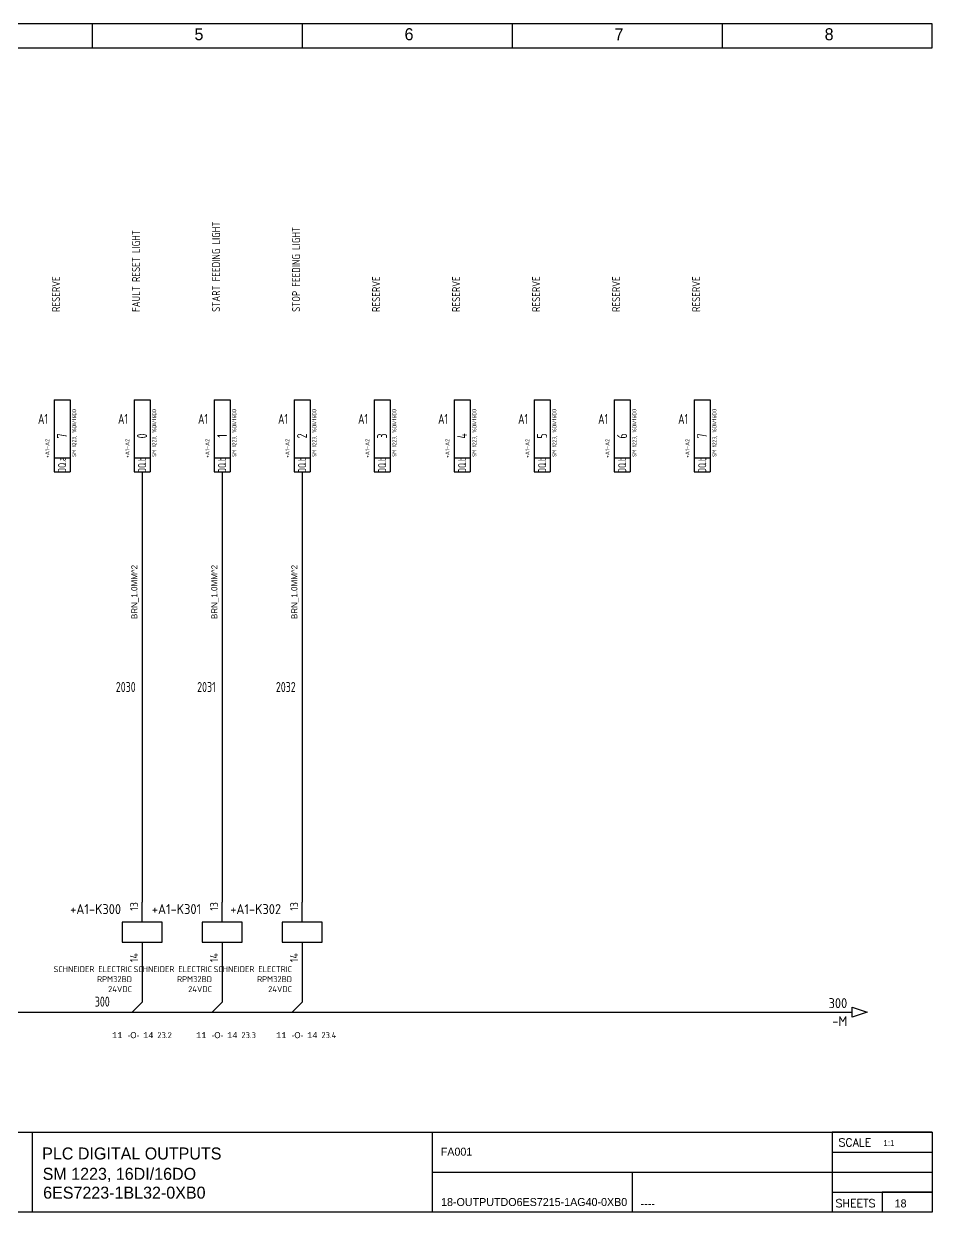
# Model space of a CAD drawing. Header units: millimetres. Extents: x 0 to 420, y 0 to 297.
# Drawn here: x 192.9 to 420, y 0 to 297 of the extents above; entities that cross this region are included whole.
import ezdxf
from ezdxf.enums import TextEntityAlignment as Align

# ---------------------------------------------------------------- set-up
doc = ezdxf.new("R2010")
doc.units = ezdxf.units.MM
doc.header["$LTSCALE"] = 6
for name, color, linetype in [('025', 1, 'Continuous'), ('05', 6, 'Continuous'), ('BLU_1.0mm^2', 5, 'Continuous'), ('BRN_1.0mm^2', 14, 'Continuous'), ('DESC', 1, 'Continuous'), ('DESCCHILD', 212, 'Continuous'), ('LOC', 8, 'Continuous'), ('MISC', 2, 'Continuous'), ('SYMS', 7, 'Continuous'), ('TAGS', 51, 'Continuous'), ('TERMS', 4, 'Continuous'), ('WIRENO', 70, 'Continuous'), ('WIREREF', 61, 'Continuous'), ('XREF', 7, 'Continuous')]:
    doc.layers.add(name, color=color, linetype=linetype)
doc.styles.add('WD', font='romans.shx')
doc.styles.add('WD_IEC', font='ISOCP2.shx', dxfattribs={"width": 0.9, "height": 4})

# ---------------------------------------------------------------- blocks, each defined once
blk = doc.blocks.new('IEC_tblock_a3_floriambra')
at = {"layer": '05'}
for p, q in [((-840, 0), (-840, 20)), ((-840, 0), (-840, 20)), ((-840, 20), (-420, 20)), ((-835, 20), (-835, 0)), ((-815, 20), (-815, 0)), ((-795, 20), (-795, 0)), ((-775, 20), (-775, 0)), ((-750, 20), (-750, 0)), ((-715, 20), (-715, 0)), ((-680, 20), (-680, 0)), ((-645, 20), (-645, 0)), ((-545, 20), (-545, 0)), ((-420, 20), (-445, 20)), ((-445, 20), (-445, 0)), ((-445, 20), (-445, 15)), ((-420, 20), (-420, 0)), ((-840, 16), (-775, 16)), ((-775, 16), (-680, 16)), ((-445, 15), (-420, 15)), ((-840, 12), (-775, 12)), ((-545, 10), (-445, 10)), ((-495, 10), (-495, 0)), ((-445, 10), (-420, 10)), ((-840, 8), (-775, 8)), ((-775, 8), (-680, 8)), ((-840, 4), (-775, 4)), ((-445, 5), (-420, 5)), ((-420, 5), (-432.5, 5)), ((-432.5, 5), (-432.5, 0)), ((-420, 0), (-840, 0))]:
    blk.add_line(p, q, dxfattribs=at)
at = {"flags": 4}
for tag, p, height in [('SCALA', (-432.21, 16.54), 1.5), ('DESCRIPT_PROYECT', (-642.46, 13.18), 3), ('CODIGO_PROYECT', (-542.84, 14.13), 2), ('FECHA_CREA', (-747.6, 10.56), 2), ('AUTHOR', (-713.38, 10.89), 2), ('INSTALACION', (-441.74, 11.01), 2), ('DESCRIPCION_1', (-642.34, 8.1), 3), ('DESCRIPCION_2', (-642.22, 3.39), 3), ('LOCALIZACION', (-441.61, 6.6), 2), ('FECHA_EDIT', (-747.73, 3.45), 2), ('REVISADO', (-713.31, 2.96), 2), ('ARCHIVO', (-542.76, 1.55), 2), ('COMENTARIO', (-492.87, 1.14), 2), ('PAG', (-429.4, 1.2), 2)]:
    blk.add_attdef(tag, p, '', height=height, dxfattribs=at)
at = {"layer": '025', "style": 'WD'}
for s, p in [('No:', (-837.31, 17.19)), ('Revision', (-825.33, 17.07)), ('Date', (-805.08, 17.05)), ('By', (-785.09, 17.06)), ('NAME', (-698.14, 16.82)), ('SCALE', (-439.33, 16.45)), ('A', (-837.31, 13.19)), ('B', (-837.31, 9.19)), ('C', (-837.31, 5.19)), ('D', (-837.31, 1.19))]:
    blk.add_text(s, height=2, dxfattribs=at).set_placement(p, align=Align.CENTER)
for s, p in [('DATE', (-737.24, 16.98)), ('Edit', (-765.46, 10.72)), ('Chec.', (-765.74, 3.12)), ('SHEETS', (-444.15, 1.23))]:
    blk.add_text(s, height=2, dxfattribs=at).set_placement(p)
blk = doc.blocks.new('PLCIOO3V')
for p, q in [((-2, 18), (-2, 0)), ((-2, 18), (2, 18)), ((2, 18), (2, 0)), ((-2, 3.5), (2, 3.5)), ((-2, 0), (2, 0))]:
    blk.add_line(p, q)
at = {"style": 'WD_IEC', "width": 0.9}
blk.add_attdef('TERMDESC01L', text='', height=2, rotation=90, dxfattribs=at).set_placement((2.25, 42.5), align=Align.TOP_RIGHT)
at = {"style": 'WD_IEC'}
for tag, height, width, p in [('MFG', 2.5, 0.8, (-7, 32.5)), ('DESC', 2.5, 0.8, (-4, 32.5)), ('DESCA01', 2.5, 0.9, (-0.5, 32.5)), ('DESCB01', 2.5, 0.9, (2.5, 32.5)), ('DESCD01', 2.5, 0.9, (5.53, 32.5)), ('DESCE01', 2.5, 0.9, (8.53, 32.5)), ('CAT', 2.5, 0.9, (-7, 25.5)), ('DESCC01', 1, 0.9, (3.54, 15.8))]:
    blk.add_attdef(tag, text='', height=height, rotation=90, dxfattribs=dict(at, width=width)).set_placement(p, align=Align.RIGHT)
at = {"style": 'WD_IEC', "width": 0.8}
for tag, p in [('INST', (-3.5, 15.5)), ('LOC', (-3.5, 12))]:
    blk.add_attdef(tag, text='', height=2.5, dxfattribs=at).set_placement(p, align=Align.RIGHT)
at = {"style": 'WD_IEC', "width": 0.9}
blk.add_attdef('LINE1', text='', height=2.5, rotation=90, dxfattribs=at).set_placement((-16, 10), align=Align.CENTER)
blk.add_attdef('LINE2', text='', height=2.5, rotation=90, dxfattribs=at).set_placement((-16, 10), align=Align.TOP_CENTER)
at = {"style": 'WD_IEC', "width": 0.8}
for tag, height, p in [('TAGA01', 2.5, (0, 9)), ('TERM01L', 2, (0, 1.75))]:
    blk.add_attdef(tag, text='', height=height, rotation=90, dxfattribs=at).set_placement(p, align=Align.MIDDLE)
at = {"style": 'WD_IEC'}
blk.add_attdef('TAG1', text='', height=1, rotation=90, dxfattribs=at).set_placement((-3.18, 8.27), align=Align.RIGHT)
at = {"linetype": 'Continuous', "style": 'WD_IEC', "flags": 9}
for tag, p in [('ASSYCODE', (-2.39, 7.82)), ('FAMILY', (-2.39, 1.32))]:
    blk.add_attdef(tag, text='', height=0.16, rotation=90, dxfattribs=at).set_placement(p, align=Align.CENTER)
at = {"style": 'WD_IEC', "flags": 1}
blk.add_attdef('X8TERM01L', (0, 0), '', height=0.16, rotation=90, dxfattribs=at)
blk = doc.blocks.new('WD_WNH')
at = {"linetype": 'Continuous', "style": 'WD_IEC', "width": 0.8}
blk.add_attdef('WIRENO', text='', height=2.5, dxfattribs=at).set_placement((0, 0.75), align=Align.CENTER)
at = {"style": 'WD_IEC', "flags": 1}
for tag, p in [('W08USER', (0, 0.375)), ('W04USER', (0, 0.875)), ('W05USER', (0, 0.75)), ('W09USER', (0, 0.25)), ('W03USER', (0, 1)), ('W06USER', (0, 0.625)), ('W07USER', (0, 0.5)), ('W02USER', (0, 1.125)), ('W01USER', (0, 1.25)), ('W10USER', (0, 0.125))]:
    blk.add_attdef(tag, text='', height=0.08, dxfattribs=at).set_placement(p, align=Align.CENTER)
blk = doc.blocks.new('HA1S1')
blk.add_lwpolyline([(0, 1.25), (3.75, 0), (0, -1.25)], close=True)
at = {"style": 'WD_IEC'}
for tag, height, flags, p in [('WIRENO', 2.5, 8, (-1.25, 1)), ('SIGCODE', 1, 1, (5, 1.8))]:
    blk.add_attdef(tag, text='', height=height, dxfattribs=dict(at, flags=flags)).set_placement(p, align=Align.RIGHT)
at = {"style": 'WD_IEC', "flags": 1}
blk.add_attdef('X4TERM01', (0, 0), '', height=0.32, dxfattribs=at)
at = {"style": 'WD_IEC'}
blk.add_attdef('XREF', text='', height=2.5, dxfattribs=at).set_placement((5, 0), align=Align.MIDDLE_LEFT)
blk.add_attdef('DESC1', text='', height=2.5, dxfattribs=at).set_placement((-1.25, -1), align=Align.TOP_RIGHT)
blk = doc.blocks.new('HT0_412')
for p, q in [((0, 2.5), (-2.5, 0)), ((-2.5, 0), (2.5, 0))]:
    blk.add_line(p, q)
at = {"style": 'WD_IEC', "flags": 1}
for tag, p in [('X4TERM01', (-2.5, 0)), ('WDWSEQ', (-2.1, 1.03)), ('X2TERM01', (0, 2.5)), ('X1TERM01', (2.5, 0))]:
    blk.add_attdef(tag, p, '', height=0.4, dxfattribs=at)
blk = doc.blocks.new('VCR1')
for p, q in [((0, 2.5), (0, 7.5)), ((0, -2.5), (0, -7.5))]:
    blk.add_line(p, q)
blk.add_lwpolyline([(-5, 2.5), (-5, -2.5), (5, -2.5), (5, 2.5)], close=True)
at = {"style": 'WD_IEC'}
for tag, p in [('INST', (-5.25, 11.5)), ('LOC', (-5.25, 8)), ('TAG1', (-5.25, 4.5)), ('DESC1', (-5.25, -6.85)), ('DESC2', (-5.25, -10.35)), ('DESC3', (-5.25, -13.85))]:
    blk.add_attdef(tag, text='', height=2.5, dxfattribs=at).set_placement(p, align=Align.RIGHT)
blk.add_attdef('TERM01', text='', height=2, rotation=90, dxfattribs=at).set_placement((-1, 7.5), align=Align.RIGHT)
at = {"style": 'WD_IEC', "flags": 1}
for tag, p, height in [('X2TERM01', (0, 7.5), 0.32), ('X4LINK', (-5, 0), 0.32), ('X1LINK', (5, 0), 0.32), ('ASSYCODE', (1, -4), 1), ('FAMILY', (1, -5.5), 1), ('X8TERM02', (0, -7.5), 0.32), ('CATDESC', (1, -7), 1)]:
    blk.add_attdef(tag, p, '', height=height, dxfattribs=at)
at = {"style": 'WD_IEC', "flags": 9}
for tag, p in [('MFG', (-6, 1)), ('CAT', (-6, -1.5))]:
    blk.add_attdef(tag, text='', height=1.5, dxfattribs=at).set_placement(p, align=Align.RIGHT)
at = {"style": 'WD_IEC'}
blk.add_attdef('TERM02', (-1, -7.5), '', height=2, rotation=90, dxfattribs=at)
at = {"lineweight": 9, "style": 'WD_IEC'}
for tag, p in [('NO', (-5.5, -16.5)), ('NC', (-5.5, -20))]:
    blk.add_attdef(tag, text='', height=2.5, dxfattribs=at).set_placement(p, align=Align.TOP_RIGHT)
for tag, p in [('XREFNO', (-4, -16.5)), ('XREFNC', (-4, -20))]:
    blk.add_attdef(tag, text='', height=2.5, dxfattribs=at).set_placement(p, align=Align.TOP_LEFT)
blk = doc.blocks.new('WD_WNV')
at = {"linetype": 'Continuous', "style": 'WD_IEC', "width": 0.8}
blk.add_attdef('WIRENO', text='', height=2.5, dxfattribs=at).set_placement((-1.6, 0), align=Align.MIDDLE_RIGHT)
at = {"style": 'WD_IEC', "flags": 1}
for tag, p in [('W08USER', (-1, 0.375)), ('W04USER', (-1, 0.875)), ('W05USER', (-1, 0.75)), ('W09USER', (-1, 0.25)), ('W03USER', (-1, 1)), ('W06USER', (-1, 0.625)), ('W07USER', (-1, 0.5)), ('W02USER', (-1, 1.125)), ('W01USER', (-1, 1.25)), ('W10USER', (-1, 0.125))]:
    blk.add_attdef(tag, text='', height=0.08, dxfattribs=at).set_placement(p, align=Align.CENTER)

msp = doc.modelspace()

# ---------------------------------------------------------------- linework, layer by layer
at = {"layer": '05'}
for p, q in [((420, 297), (0, 297)), ((210, 297), (210, 291)), ((262.5, 297), (262.5, 291)), ((315, 297), (315, 291)), ((367.5, 297), (367.5, 291)), ((420, 291), (420, 297)), ((0, 291), (420, 291))]:
    msp.add_line(p, q, dxfattribs=at)
at = {"layer": 'BLU_1.0mm^2'}
for p, q in [((222.5, 62.5), (222.5, 52.5)), ((242.5, 62.5), (242.5, 52.5)), ((262.5, 62.5), (262.5, 52.5)), ((185, 50), (220, 50)), ((225, 50), (240, 50)), ((245, 50), (260, 50)), ((265, 50), (400, 50))]:
    msp.add_line(p, q, dxfattribs=at)
at = {"layer": 'BRN_1.0mm^2'}
for p, q in [((222.5, 185), (222.5, 77.5)), ((242.5, 185), (242.5, 77.5)), ((262.5, 185), (262.5, 77.5))]:
    msp.add_line(p, q, dxfattribs=at)

# ---------------------------------------------------------------- block references
ref = msp.add_blockref('IEC_tblock_a3_floriambra', (840, 0))
ref.add_attrib('FECHA_EDIT', '2026-03-07', (92.27, 3.45), dxfattribs={"height": 2})
ref.add_attrib('FECHA_CREA', '2026-03-07', (92.4, 10.56), dxfattribs={"height": 2})
ref.add_attrib('REVISADO', 'FLORIAMBRA', (126.69, 2.96), dxfattribs={"height": 2})
ref.add_attrib('AUTHOR', 'FLORIAMBRA', (126.62, 10.89), dxfattribs={"height": 2})
ref.add_attrib('DESCRIPCION_2', '6ES7223-1BL32-0XB0', (197.78, 3.39), dxfattribs={"height": 3})
ref.add_attrib('DESCRIPCION_1', 'SM 1223, 16DI/16DO', (197.66, 8.1), dxfattribs={"height": 3})
ref.add_attrib('DESCRIPT_PROYECT', 'PLC DIGITAL OUTPUTS', (197.54, 13.18), dxfattribs={"height": 3})
ref.add_attrib('CODIGO_PROYECT', 'FA001', (297.16, 14.13), dxfattribs={"height": 2})
ref.add_attrib('ARCHIVO', '18-OUTPUTDO6ES7215-1AG40-0XB0', (297.24, 1.55), dxfattribs={"height": 2})
ref.add_attrib('COMENTARIO', '----', (347.13, 1.14), dxfattribs={"height": 2})
ref.add_attrib('PAG', '18', (410.6, 1.2), dxfattribs={"height": 2})
ref.add_attrib('SCALA', '1:1', (407.79, 16.54), dxfattribs={"height": 1.5})
at = {"layer": 'BLU_1.0mm^2'}
for p in [(222.5, 50), (242.5, 50), (262.5, 50)]:
    msp.add_blockref('HT0_412', p, dxfattribs=at)
at = {"layer": 'SYMS'}
ref = msp.add_blockref('PLCIOO3V', (202.5, 185), dxfattribs=at)
ref.add_attrib('TERM01L', 'DQ.a', dxfattribs={"layer": 'TERMS', "height": 2, "rotation": 90, "style": 'WD_IEC', "width": 0.8}).set_placement((202.5, 186.75), align=Align.MIDDLE)
ref.add_attrib('DESCC01', 'SM 1223, 16DI/16DO', dxfattribs={"layer": 'DESC', "height": 1, "rotation": 90, "style": 'WD_IEC', "width": 0.9}).set_placement((206.04, 200.8), align=Align.RIGHT)
ref.add_attrib('LOC', 'A1', dxfattribs={"layer": 'LOC', "height": 2.5, "style": 'WD_IEC', "width": 0.8}).set_placement((199, 197), align=Align.RIGHT)
ref.add_attrib('TAGA01', '7', dxfattribs={"layer": 'TAGS', "height": 2.5, "rotation": 90, "style": 'WD_IEC', "width": 0.8}).set_placement((202.5, 194), align=Align.MIDDLE)
ref.add_attrib('TAG1', '+A1-A2', dxfattribs={"layer": 'TAGS', "height": 1, "rotation": 90, "style": 'WD_IEC'}).set_placement((199.32, 193.27), align=Align.RIGHT)
ref = msp.add_blockref('PLCIOO3V', (222.5, 185), dxfattribs=at)
ref.add_attrib('TERM01L', 'DQ.b', dxfattribs={"layer": 'TERMS', "height": 2, "rotation": 90, "style": 'WD_IEC', "width": 0.8}).set_placement((222.5, 186.75), align=Align.MIDDLE)
ref.add_attrib('DESCC01', 'SM 1223, 16DI/16DO', dxfattribs={"layer": 'DESC', "height": 1, "rotation": 90, "style": 'WD_IEC', "width": 0.9}).set_placement((226.04, 200.8), align=Align.RIGHT)
ref.add_attrib('LOC', 'A1', dxfattribs={"layer": 'LOC', "height": 2.5, "style": 'WD_IEC', "width": 0.8}).set_placement((219, 197), align=Align.RIGHT)
ref.add_attrib('TAGA01', '0', dxfattribs={"layer": 'TAGS', "height": 2.5, "rotation": 90, "style": 'WD_IEC', "width": 0.8}).set_placement((222.5, 194), align=Align.MIDDLE)
ref.add_attrib('TAG1', '+A1-A2', dxfattribs={"layer": 'TAGS', "height": 1, "rotation": 90, "style": 'WD_IEC'}).set_placement((219.32, 193.27), align=Align.RIGHT)
ref = msp.add_blockref('PLCIOO3V', (242.5, 185), dxfattribs=at)
ref.add_attrib('TERM01L', 'DQ.b', dxfattribs={"layer": 'TERMS', "height": 2, "rotation": 90, "style": 'WD_IEC', "width": 0.8}).set_placement((242.5, 186.75), align=Align.MIDDLE)
ref.add_attrib('DESCC01', 'SM 1223, 16DI/16DO', dxfattribs={"layer": 'DESC', "height": 1, "rotation": 90, "style": 'WD_IEC', "width": 0.9}).set_placement((246.04, 200.8), align=Align.RIGHT)
ref.add_attrib('LOC', 'A1', dxfattribs={"layer": 'LOC', "height": 2.5, "style": 'WD_IEC', "width": 0.8}).set_placement((239, 197), align=Align.RIGHT)
ref.add_attrib('TAGA01', '1', dxfattribs={"layer": 'TAGS', "height": 2.5, "rotation": 90, "style": 'WD_IEC', "width": 0.8}).set_placement((242.5, 194), align=Align.MIDDLE)
ref.add_attrib('TAG1', '+A1-A2', dxfattribs={"layer": 'TAGS', "height": 1, "rotation": 90, "style": 'WD_IEC'}).set_placement((239.32, 193.27), align=Align.RIGHT)
ref = msp.add_blockref('PLCIOO3V', (262.5, 185), dxfattribs=at)
ref.add_attrib('TERM01L', 'DQ.b', dxfattribs={"layer": 'TERMS', "height": 2, "rotation": 90, "style": 'WD_IEC', "width": 0.8}).set_placement((262.5, 186.75), align=Align.MIDDLE)
ref.add_attrib('DESCC01', 'SM 1223, 16DI/16DO', dxfattribs={"layer": 'DESC', "height": 1, "rotation": 90, "style": 'WD_IEC', "width": 0.9}).set_placement((266.04, 200.8), align=Align.RIGHT)
ref.add_attrib('LOC', 'A1', dxfattribs={"layer": 'LOC', "height": 2.5, "style": 'WD_IEC', "width": 0.8}).set_placement((259, 197), align=Align.RIGHT)
ref.add_attrib('TAGA01', '2', dxfattribs={"layer": 'TAGS', "height": 2.5, "rotation": 90, "style": 'WD_IEC', "width": 0.8}).set_placement((262.5, 194), align=Align.MIDDLE)
ref.add_attrib('TAG1', '+A1-A2', dxfattribs={"layer": 'TAGS', "height": 1, "rotation": 90, "style": 'WD_IEC'}).set_placement((259.32, 193.27), align=Align.RIGHT)
ref = msp.add_blockref('PLCIOO3V', (282.5, 185), dxfattribs=at)
ref.add_attrib('TERM01L', 'DQ.b', dxfattribs={"layer": 'TERMS', "height": 2, "rotation": 90, "style": 'WD_IEC', "width": 0.8}).set_placement((282.5, 186.75), align=Align.MIDDLE)
ref.add_attrib('DESCC01', 'SM 1223, 16DI/16DO', dxfattribs={"layer": 'DESC', "height": 1, "rotation": 90, "style": 'WD_IEC', "width": 0.9}).set_placement((286.04, 200.8), align=Align.RIGHT)
ref.add_attrib('LOC', 'A1', dxfattribs={"layer": 'LOC', "height": 2.5, "style": 'WD_IEC', "width": 0.8}).set_placement((279, 197), align=Align.RIGHT)
ref.add_attrib('TAGA01', '3', dxfattribs={"layer": 'TAGS', "height": 2.5, "rotation": 90, "style": 'WD_IEC', "width": 0.8}).set_placement((282.5, 194), align=Align.MIDDLE)
ref.add_attrib('TAG1', '+A1-A2', dxfattribs={"layer": 'TAGS', "height": 1, "rotation": 90, "style": 'WD_IEC'}).set_placement((279.32, 193.27), align=Align.RIGHT)
ref = msp.add_blockref('PLCIOO3V', (302.5, 185), dxfattribs=at)
ref.add_attrib('TERM01L', 'DQ.b', dxfattribs={"layer": 'TERMS', "height": 2, "rotation": 90, "style": 'WD_IEC', "width": 0.8}).set_placement((302.5, 186.75), align=Align.MIDDLE)
ref.add_attrib('DESCC01', 'SM 1223, 16DI/16DO', dxfattribs={"layer": 'DESC', "height": 1, "rotation": 90, "style": 'WD_IEC', "width": 0.9}).set_placement((306.04, 200.8), align=Align.RIGHT)
ref.add_attrib('LOC', 'A1', dxfattribs={"layer": 'LOC', "height": 2.5, "style": 'WD_IEC', "width": 0.8}).set_placement((299, 197), align=Align.RIGHT)
ref.add_attrib('TAGA01', '4', dxfattribs={"layer": 'TAGS', "height": 2.5, "rotation": 90, "style": 'WD_IEC', "width": 0.8}).set_placement((302.5, 194), align=Align.MIDDLE)
ref.add_attrib('TAG1', '+A1-A2', dxfattribs={"layer": 'TAGS', "height": 1, "rotation": 90, "style": 'WD_IEC'}).set_placement((299.32, 193.27), align=Align.RIGHT)
ref = msp.add_blockref('PLCIOO3V', (322.5, 185), dxfattribs=at)
ref.add_attrib('TERM01L', 'DQ.b', dxfattribs={"layer": 'TERMS', "height": 2, "rotation": 90, "style": 'WD_IEC', "width": 0.8}).set_placement((322.5, 186.75), align=Align.MIDDLE)
ref.add_attrib('DESCC01', 'SM 1223, 16DI/16DO', dxfattribs={"layer": 'DESC', "height": 1, "rotation": 90, "style": 'WD_IEC', "width": 0.9}).set_placement((326.04, 200.8), align=Align.RIGHT)
ref.add_attrib('LOC', 'A1', dxfattribs={"layer": 'LOC', "height": 2.5, "style": 'WD_IEC', "width": 0.8}).set_placement((319, 197), align=Align.RIGHT)
ref.add_attrib('TAGA01', '5', dxfattribs={"layer": 'TAGS', "height": 2.5, "rotation": 90, "style": 'WD_IEC', "width": 0.8}).set_placement((322.5, 194), align=Align.MIDDLE)
ref.add_attrib('TAG1', '+A1-A2', dxfattribs={"layer": 'TAGS', "height": 1, "rotation": 90, "style": 'WD_IEC'}).set_placement((319.32, 193.27), align=Align.RIGHT)
ref = msp.add_blockref('PLCIOO3V', (342.5, 185), dxfattribs=at)
ref.add_attrib('TERM01L', 'DQ.b', dxfattribs={"layer": 'TERMS', "height": 2, "rotation": 90, "style": 'WD_IEC', "width": 0.8}).set_placement((342.5, 186.75), align=Align.MIDDLE)
ref.add_attrib('DESCC01', 'SM 1223, 16DI/16DO', dxfattribs={"layer": 'DESC', "height": 1, "rotation": 90, "style": 'WD_IEC', "width": 0.9}).set_placement((346.04, 200.8), align=Align.RIGHT)
ref.add_attrib('LOC', 'A1', dxfattribs={"layer": 'LOC', "height": 2.5, "style": 'WD_IEC', "width": 0.8}).set_placement((339, 197), align=Align.RIGHT)
ref.add_attrib('TAGA01', '6', dxfattribs={"layer": 'TAGS', "height": 2.5, "rotation": 90, "style": 'WD_IEC', "width": 0.8}).set_placement((342.5, 194), align=Align.MIDDLE)
ref.add_attrib('TAG1', '+A1-A2', dxfattribs={"layer": 'TAGS', "height": 1, "rotation": 90, "style": 'WD_IEC'}).set_placement((339.32, 193.27), align=Align.RIGHT)
ref = msp.add_blockref('PLCIOO3V', (362.5, 185), dxfattribs=at)
ref.add_attrib('TERM01L', 'DQ.b', dxfattribs={"layer": 'TERMS', "height": 2, "rotation": 90, "style": 'WD_IEC', "width": 0.8}).set_placement((362.5, 186.75), align=Align.MIDDLE)
ref.add_attrib('DESCC01', 'SM 1223, 16DI/16DO', dxfattribs={"layer": 'DESC', "height": 1, "rotation": 90, "style": 'WD_IEC', "width": 0.9}).set_placement((366.04, 200.8), align=Align.RIGHT)
ref.add_attrib('LOC', 'A1', dxfattribs={"layer": 'LOC', "height": 2.5, "style": 'WD_IEC', "width": 0.8}).set_placement((359, 197), align=Align.RIGHT)
ref.add_attrib('TAGA01', '7', dxfattribs={"layer": 'TAGS', "height": 2.5, "rotation": 90, "style": 'WD_IEC', "width": 0.8}).set_placement((362.5, 194), align=Align.MIDDLE)
ref.add_attrib('TAG1', '+A1-A2', dxfattribs={"layer": 'TAGS', "height": 1, "rotation": 90, "style": 'WD_IEC'}).set_placement((359.32, 193.27), align=Align.RIGHT)
ref = msp.add_blockref('VCR1', (222.5, 70), dxfattribs=at)
ref.add_attrib('TERM02', '14', (221.5, 62.5), dxfattribs={"layer": 'TERMS', "height": 2, "rotation": 90, "style": 'WD_IEC'})
ref.add_attrib('TERM01', '13', dxfattribs={"layer": 'TERMS', "height": 2, "rotation": 90, "style": 'WD_IEC'}).set_placement((221.5, 77.5), align=Align.RIGHT)
ref.add_attrib('DESC3', '24VDC', dxfattribs={"layer": 'DESC', "height": 1.5, "style": 'WD_IEC'}).set_placement((220, 55), align=Align.RIGHT)
ref.add_attrib('DESC2', 'RPM32BD', dxfattribs={"layer": 'DESC', "height": 1.5, "style": 'WD_IEC'}).set_placement((220, 57.5), align=Align.RIGHT)
ref.add_attrib('DESC1', 'SCHNEIDER ELECTRIC', dxfattribs={"layer": 'DESC', "height": 1.5, "style": 'WD_IEC'}).set_placement((220, 60), align=Align.RIGHT)
ref.add_attrib('TAG1', '+A1-K300', dxfattribs={"layer": 'TAGS', "height": 2.5, "style": 'WD_IEC'}).set_placement((217.25, 74.5), align=Align.RIGHT)
ref = msp.add_blockref('VCR1', (242.5, 70), dxfattribs=at)
ref.add_attrib('TERM02', '14', (241.5, 62.5), dxfattribs={"layer": 'TERMS', "height": 2, "rotation": 90, "style": 'WD_IEC'})
ref.add_attrib('TERM01', '13', dxfattribs={"layer": 'TERMS', "height": 2, "rotation": 90, "style": 'WD_IEC'}).set_placement((241.5, 77.5), align=Align.RIGHT)
ref.add_attrib('DESC3', '24VDC', dxfattribs={"layer": 'DESC', "height": 1.5, "style": 'WD_IEC'}).set_placement((240, 55), align=Align.RIGHT)
ref.add_attrib('DESC2', 'RPM32BD', dxfattribs={"layer": 'DESC', "height": 1.5, "style": 'WD_IEC'}).set_placement((240, 57.5), align=Align.RIGHT)
ref.add_attrib('DESC1', 'SCHNEIDER ELECTRIC', dxfattribs={"layer": 'DESC', "height": 1.5, "style": 'WD_IEC'}).set_placement((240, 60), align=Align.RIGHT)
ref.add_attrib('TAG1', '+A1-K301', dxfattribs={"layer": 'TAGS', "height": 2.5, "style": 'WD_IEC'}).set_placement((237.25, 74.5), align=Align.RIGHT)
ref = msp.add_blockref('VCR1', (262.5, 70), dxfattribs=at)
ref.add_attrib('TERM02', '14', (261.5, 62.5), dxfattribs={"layer": 'TERMS', "height": 2, "rotation": 90, "style": 'WD_IEC'})
ref.add_attrib('TERM01', '13', dxfattribs={"layer": 'TERMS', "height": 2, "rotation": 90, "style": 'WD_IEC'}).set_placement((261.5, 77.5), align=Align.RIGHT)
ref.add_attrib('DESC3', '24VDC', dxfattribs={"layer": 'DESC', "height": 1.5, "style": 'WD_IEC'}).set_placement((260, 55), align=Align.RIGHT)
ref.add_attrib('DESC2', 'RPM32BD', dxfattribs={"layer": 'DESC', "height": 1.5, "style": 'WD_IEC'}).set_placement((260, 57.5), align=Align.RIGHT)
ref.add_attrib('DESC1', 'SCHNEIDER ELECTRIC', dxfattribs={"layer": 'DESC', "height": 1.5, "style": 'WD_IEC'}).set_placement((260, 60), align=Align.RIGHT)
ref.add_attrib('TAG1', '+A1-K302', dxfattribs={"layer": 'TAGS', "height": 2.5, "style": 'WD_IEC'}).set_placement((257.25, 74.5), align=Align.RIGHT)
ref = msp.add_blockref('HA1S1', (400, 50), dxfattribs=at)
ref.add_attrib('DESC1', '-M', dxfattribs={"layer": 'DESC', "height": 2.5, "style": 'WD_IEC'}).set_placement((398.75, 49), align=Align.TOP_RIGHT)
ref.add_attrib('WIRENO', '300', dxfattribs={"layer": 'WIREREF', "height": 2.5, "style": 'WD_IEC', "flags": 8}).set_placement((398.75, 51), align=Align.RIGHT)
at = {"layer": 'WIRENO'}
ref = msp.add_blockref('WD_WNV', (222.5, 131.25), dxfattribs=at)
ref.add_attrib('WIRENO', '2030', dxfattribs={"linetype": 'Continuous', "height": 2.5, "style": 'WD_IEC', "width": 0.8}).set_placement((220.9, 131.25), align=Align.MIDDLE_RIGHT)
ref = msp.add_blockref('WD_WNV', (242.5, 131.25), dxfattribs=at)
ref.add_attrib('WIRENO', '2031', dxfattribs={"linetype": 'Continuous', "height": 2.5, "style": 'WD_IEC', "width": 0.8}).set_placement((240.9, 131.25), align=Align.MIDDLE_RIGHT)
ref = msp.add_blockref('WD_WNV', (262.5, 131.25), dxfattribs=at)
ref.add_attrib('WIRENO', '2032', dxfattribs={"linetype": 'Continuous', "height": 2.5, "style": 'WD_IEC', "width": 0.8}).set_placement((260.9, 131.25), align=Align.MIDDLE_RIGHT)
ref = msp.add_blockref('WD_WNH', (212.5, 50), dxfattribs=at)
ref.add_attrib('WIRENO', '300', dxfattribs={"linetype": 'Continuous', "height": 2.5, "style": 'WD_IEC', "width": 0.8}).set_placement((212.56, 51.38), align=Align.CENTER)

# ---------------------------------------------------------------- texts
at = {"layer": '05', "char_height": 3, "attachment_point": 1}
for s, insert in [('5', (235.61, 295.89)), ('6', (288.11, 295.89)), ('7', (340.61, 295.89)), ('8', (393.11, 295.89))]:
    msp.add_mtext_dynamic_manual_height_columns(s, width=14.5619, gutter_width=12.5, heights=[0], dxfattribs=dict(at, insert=insert))
at = {"layer": 'DESCCHILD', "char_height": 2, "attachment_point": 1, "rotation": 90, "style": 'WD_IEC'}
for s, insert in [('START FEEDING LIGHT', (240, 225)), ('FAULT RESET LIGHT', (220, 225)), ('STOP FEEDING LIGHT', (260, 225)), ('RESERVE', (200, 225)), ('RESERVE', (280, 225)), ('RESERVE', (300, 225)), ('RESERVE', (320, 225)), ('RESERVE', (340, 225)), ('RESERVE', (360, 225))]:
    msp.add_mtext_dynamic_manual_height_columns(s, width=31.6116, gutter_width=7.5, heights=[7.66], dxfattribs=dict(at, insert=insert))
at = {"layer": 'MISC', "char_height": 1.5, "attachment_point": 8, "rotation": 90}
for insert in [(221.75, 155), (241.75, 155), (261.75, 155)]:
    msp.add_mtext('\\W1;BRN_1.0MM^ 2', dxfattribs=dict(at, insert=insert))
at = {"layer": 'XREF', "char_height": 1.5, "attachment_point": 1, "style": 'WD_IEC'}
for s, insert in [('{\\Fmonotxt|c0;\\W1;11 \\Facaderef|c0;-O-\\Fisocp2|c0; \\Fmonotxt|c0;14\\Fisocp2|c0; 23.2}', (215, 45)), ('{\\Fmonotxt|c0;\\W1;11 \\Facaderef|c0;-O-\\Fisocp2|c0; \\Fmonotxt|c0;14\\Fisocp2|c0; 23.3}', (236, 45)), ('{\\Fmonotxt|c0;\\W1;11 \\Facaderef|c0;-O-\\Fisocp2|c0; \\Fmonotxt|c0;14\\Fisocp2|c0; 23.4}', (256, 45))]:
    msp.add_mtext(s, dxfattribs=dict(at, insert=insert))

doc.saveas('drawing.dxf')
